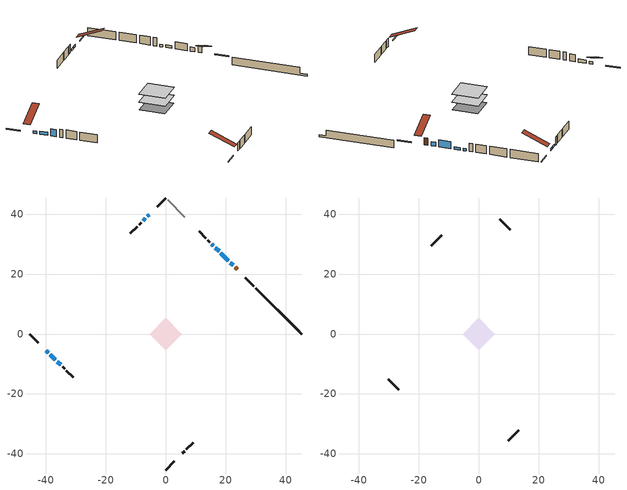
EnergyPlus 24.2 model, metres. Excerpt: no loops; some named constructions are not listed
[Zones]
conditioned space
 floor adiabatic (AdiabaticFloorConstruction): -5.39,0 0,5.39 5.39,0 0,-5.39 z0.23
 floor foundation (Slab1 construction): -5.17,0 0,5.17 5.17,0 0,-5.17 z-2.08
 wall outside (RimJoist1 construction): 0,-45.39 2.87,-42.52 / -45.39,0 -42.52,-2.87 / 0,45.39 -2.87,42.52 / 29.43,15.96 26.56,18.83 z0.23:0.53
 wall outside (AdiabaticWallConstruction 1): 23.85,21.54 23.15,22.25 z0.23:2.26
 wall outside (AdiabaticWallConstruction): 22.49,22.9 21.57,23.82 z0.23:1.45; -5.58,39.81 -6.13,39.27 z0.23:0.97; -39.81,-5.58 -39.14,-6.25 / 17.78,27.61 16.54,28.85 / 15.88,29.51 15.36,30.03 / -6.78,38.61 -7.59,37.8 z0.23:0.94; 20.91,24.48 18.43,26.96 z0.23:2.31; -38.49,-6.91 -36.87,-8.52 z0.23:1.15; -36.21,-9.18 -35.12,-10.27 z0.23:2.34
 wall outside (Wall1 construction): 5.59,-39.81 6.26,-39.13 / -34.46,-10.93 -33.79,-11.61 / -8.25,37.14 -8.92,36.47 / 14.7,30.69 14.03,31.36 z0.23:2.67
 wall outside (Wall2 construction): 6.92,-38.47 9.11,-36.28 / -33.13,-12.26 -30.94,-14.46 / -9.58,35.81 -11.77,33.62 / 13.37,32.02 11.18,34.21 z0.23:2.67
 wall foundation (FoundationWall1 construction): 30.09,15.3,-2.08 30.09,15.3,0.23 43.86,1.53,0.23 43.86,1.53,-1.53 45.39,0,-1.53 45.39,0,-2.08
 wall adiabatic (Wall4 construction): 6.36,39.03 0.66,44.73 z0.23:2.67
 window (WindowConstruction 3): 22.49,22.9 21.57,23.82 z0.23:1.45
 window (WindowConstruction 7): -5.59,39.81 -6.12,39.27 z0.23:0.97
 window (WindowConstruction 8): -39.81,-5.59 -39.14,-6.25 z0.23:0.94
 window (WindowConstruction): 20.91,24.48 18.43,26.96 z0.23:2.31
 window (WindowConstruction 1): -38.48,-6.91 -36.87,-8.52 z0.23:1.14
 window (WindowConstruction 2): -36.21,-9.18 -35.12,-10.27 z0.23:2.34
 window (WindowConstruction 4): 17.78,27.61 16.54,28.85 z0.23:0.94
 window (WindowConstruction 5): 15.88,29.51 15.36,30.03 z0.23:0.94
 window (WindowConstruction 6): -6.78,38.61 -7.59,37.8 z0.23:0.94
 door (Door): 23.85,21.54 23.15,22.24 z0.23:2.26
 ceiling adiabatic (AdiabaticFloorConstruction): 0,-5.39 5.39,0 0,5.39 -5.39,0 z0.23
attic - vented
 floor to conditioned space (Floor1 construction Reversed): -5.39,0 0,5.39 5.39,0 0,-5.39 z2.67
 wall outside (Wall3 construction): 9.77,-35.62 13.27,-32.12 / -30.28,-15.11 -26.77,-18.62 / -12.43,32.96 -15.94,29.46 / 10.52,34.87 7.01,38.38 z0.23:2.67
 roof outside (Roof1 construction): 4.93,-40.46,2.67 -0.25,-35.29,5.72 -1.65,-36.69,5.72 3.53,-41.86,2.67; -40.46,-4.93,2.67 -35.29,0.25,5.72 -36.69,1.65,5.72 -41.86,-3.53,2.67; -4.93,40.46,2.67 0.25,35.29,5.72 1.65,36.69,5.72 -3.53,41.86,2.67; 24.5,20.89,2.67 19.33,15.71,5.72 20.73,14.31,5.72 25.91,19.49,2.67
[Material] Roughness=Rough; Thermal Absorptance=0.9
Name | Thickness {m} | Conductivity {W/m-K} | Density {kg/m3} | Specific Heat {J/kg-K} | Solar Absorptance | Visible Absorptance
ceiling loosefill ins | 0.169333 | 0.0480833 | 16.02 | 1046.75 | 0.7 | 0.7
ceiling stud and cavity | 0.1397 | 0.246387 | 65.682 | 1177.47 | 0.7 | 0.7
gypsum board | 0.0127 | 0.160291 | 801 | 837.4 | 0.6 | 0.6
[Construction]
Floor1 construction: ceiling loosefill ins, ceiling stud and cavity, gypsum board
[Schedule:Day:Interval]
interior lighting schedule day: No, 01:00, 0.108182, 04:00, 0.0901515, 05:00, 0.0991667, 06:00, 0.162273, 07:00, 0.270455, 08:00, 0.342576, 10:00, 0.369621, 11:00, 0.351591, 12:00, 0.333561, 13:00, 0.324545, 14:00, 0.31553, 15:00, 0.333561, 16:00, 0.369621, 17:00, 0.450758, 18:00, 0.585985, 19:00, 0.775303, 20:00, 0.955606, 21:00, 0.991667, 22:00, 0.712197, 23:00, 0.360606, 24:00, 0.162273
interior lighting schedule day 1: No, 01:00, 0.100909, 04:00, 0.0840909, 05:00, 0.0925, 06:00, 0.151364, 07:00, 0.252273, 08:00, 0.319545, 10:00, 0.344773, 11:00, 0.327955, 12:00, 0.311136, 13:00, 0.302727, 14:00, 0.294318, 15:00, 0.311136, 16:00, 0.344773, 17:00, 0.420455, 18:00, 0.546591, 19:00, 0.723182, 20:00, 0.891364, 21:00, 0.925, 22:00, 0.664318, 23:00, 0.336364, 24:00, 0.151364
interior lighting schedule day 2: No, 01:00, 0.0927273, 04:00, 0.0772727, 05:00, 0.085, 06:00, 0.139091, 07:00, 0.231818, 08:00, 0.293636, 10:00, 0.316818, 11:00, 0.301364, 12:00, 0.285909, 13:00, 0.278182, 14:00, 0.270455, 15:00, 0.285909, 16:00, 0.316818, 17:00, 0.386364, 18:00, 0.502273, 19:00, 0.664545, 20:00, 0.819091, 21:00, 0.85, 22:00, 0.610455, 23:00, 0.309091, 24:00, 0.139091
interior lighting schedule day 3: No, 01:00, 0.0845455, 04:00, 0.0704545, 05:00, 0.0775, 06:00, 0.126818, 07:00, 0.211364, 08:00, 0.267727, 10:00, 0.288864, 11:00, 0.274773, 12:00, 0.260682, 13:00, 0.253636, 14:00, 0.246591, 15:00, 0.260682, 16:00, 0.288864, 17:00, 0.352273, 18:00, 0.457955, 19:00, 0.605909, 20:00, 0.746818, 21:00, 0.775, 22:00, 0.556591, 23:00, 0.281818, 24:00, 0.126818
interior lighting schedule day 4: No, 01:00, 0.0763636, 04:00, 0.0636364, 05:00, 0.07, 06:00, 0.114545, 07:00, 0.190909, 08:00, 0.241818, 10:00, 0.260909, 11:00, 0.248182, 12:00, 0.235455, 13:00, 0.229091, 14:00, 0.222727, 15:00, 0.235455, 16:00, 0.260909, 17:00, 0.318182, 18:00, 0.413636, 19:00, 0.547273, 20:00, 0.674545, 21:00, 0.7, 22:00, 0.502727, 23:00, 0.254545, 24:00, 0.114545
interior lighting schedule day 5: No, 01:00, 0.0727273, 04:00, 0.0606061, 05:00, 0.0666667, 06:00, 0.109091, 07:00, 0.181818, 08:00, 0.230303, 10:00, 0.248485, 11:00, 0.236364, 12:00, 0.224242, 13:00, 0.218182, 14:00, 0.212121, 15:00, 0.224242, 16:00, 0.248485, 17:00, 0.30303, 18:00, 0.393939, 19:00, 0.521212, 20:00, 0.642424, 21:00, 0.666667, 22:00, 0.478788, 23:00, 0.242424, 24:00, 0.109091
interior lighting schedule day 6: No, 01:00, 0.0745455, 04:00, 0.0621212, 05:00, 0.0683333, 06:00, 0.111818, 07:00, 0.186364, 08:00, 0.236061, 10:00, 0.254697, 11:00, 0.242273, 12:00, 0.229848, 13:00, 0.223636, 14:00, 0.217424, 15:00, 0.229848, 16:00, 0.254697, 17:00, 0.310606, 18:00, 0.403788, 19:00, 0.534242, 20:00, 0.658485, 21:00, 0.683333, 22:00, 0.490758, 23:00, 0.248485, 24:00, 0.111818
interior lighting schedule day 7: No, 01:00, 0.08, 04:00, 0.0666667, 05:00, 0.0733333, 06:00, 0.12, 07:00, 0.2, 08:00, 0.253333, 10:00, 0.273333, 11:00, 0.26, 12:00, 0.246667, 13:00, 0.24, 14:00, 0.233333, 15:00, 0.246667, 16:00, 0.273333, 17:00, 0.333333, 18:00, 0.433333, 19:00, 0.573333, 20:00, 0.706667, 21:00, 0.733333, 22:00, 0.526667, 23:00, 0.266667, 24:00, 0.12
interior lighting schedule day 8: No, 01:00, 0.0890909, 04:00, 0.0742424, 05:00, 0.0816667, 06:00, 0.133636, 07:00, 0.222727, 08:00, 0.282121, 10:00, 0.304394, 11:00, 0.289545, 12:00, 0.274697, 13:00, 0.267273, 14:00, 0.259848, 15:00, 0.274697, 16:00, 0.304394, 17:00, 0.371212, 18:00, 0.482576, 19:00, 0.638485, 20:00, 0.78697, 21:00, 0.816667, 22:00, 0.586515, 23:00, 0.29697, 24:00, 0.133636
interior lighting schedule day 9: No, 01:00, 0.0972727, 04:00, 0.0810606, 05:00, 0.0891667, 06:00, 0.145909, 07:00, 0.243182, 08:00, 0.30803, 10:00, 0.332348, 11:00, 0.316136, 12:00, 0.299924, 13:00, 0.291818, 14:00, 0.283712, 15:00, 0.299924, 16:00, 0.332348, 17:00, 0.405303, 18:00, 0.526894, 19:00, 0.697121, 20:00, 0.859242, 21:00, 0.891667, 22:00, 0.640379, 23:00, 0.324242, 24:00, 0.145909
interior lighting schedule day 10: No, 01:00, 0.105455, 04:00, 0.0878788, 05:00, 0.0966667, 06:00, 0.158182, 07:00, 0.263636, 08:00, 0.333939, 10:00, 0.360303, 11:00, 0.342727, 12:00, 0.325152, 13:00, 0.316364, 14:00, 0.307576, 15:00, 0.325152, 16:00, 0.360303, 17:00, 0.439394, 18:00, 0.571212, 19:00, 0.755758, 20:00, 0.931515, 21:00, 0.966667, 22:00, 0.694242, 23:00, 0.351515, 24:00, 0.158182
interior lighting schedule day 11: No, 01:00, 0.109091, 04:00, 0.0909091, 05:00, 0.1, 06:00, 0.163636, 07:00, 0.272727, 08:00, 0.345455, 10:00, 0.372727, 11:00, 0.354545, 12:00, 0.336364, 13:00, 0.327273, 14:00, 0.318182, 15:00, 0.336364, 16:00, 0.372727, 17:00, 0.454545, 18:00, 0.590909, 19:00, 0.781818, 20:00, 0.963636, 21:00, 1, 22:00, 0.718182, 23:00, 0.363636, 24:00, 0.163636
interior lighting schedule default day; occupants schedule default day; clothes dryer schedule default day; cooking range schedule default day; mech vent range fan 0 schedule default day; misc plug loads schedule default day; general water use schedule default day; heating setpoint default day; exterior lighting schedule default day; natural vent schedule default day: No, 24:00, 0
occupants schedule day: No, 05:00, 0.426829, 06:00, 0.719512, 07:00, 1, 08:00, 0.670732, 09:00, 0.329268, 14:00, 0.170732, 15:00, 0.231707, 16:00, 0.329268, 17:00, 0.5, 18:00, 0.670732, 19:00, 0.829268, 21:00, 1, 22:00, 0.853659, 23:00, 0.646341, 24:00, 0.426829
clothes dryer schedule day: No, 01:00, 0.123457, 02:00, 0.0740741, 03:00, 0.0493827, 04:00, 0.0246914, 05:00, 0.0493827, 06:00, 0.0740741, 07:00, 0.197531, 08:00, 0.395062, 09:00, 0.592593, 10:00, 0.839506, 11:00, 0.962963, 12:00, 1, 13:00, 0.91358, 14:00, 0.82716, 15:00, 0.716049, 16:00, 0.753086, 17:00, 0.679012, 18:00, 0.666667, 20:00, 0.62963, 21:00, 0.641975, 22:00, 0.666667, 23:00, 0.54321, 24:00, 0.296296
cooking range schedule day: No, 05:00, 0.0597015, 06:00, 0.11194, 07:00, 0.171642, 08:00, 0.291045, 11:00, 0.343284, 12:00, 0.402985, 13:00, 0.462687, 14:00, 0.343284, 15:00, 0.291045, 16:00, 0.402985, 17:00, 0.567164, 18:00, 1, 19:00, 0.850746, 20:00, 0.432836, 21:00, 0.291045, 22:00, 0.231343, 23:00, 0.171642, 24:00, 0.11194
mech vent range fan 0 schedule day: No, 18:00, 0, 19:00, 1, 20:00, 0.2, 24:00, 0
misc plug loads schedule day: No, 06:00, 0.705882, 07:00, 0.745098, 08:00, 0.803922, 15:00, 0.823529, 16:00, 0.862745, 17:00, 0.921569, 18:00, 0.980392, 19:00, 1, 20:00, 0.980392, 21:00, 0.941176, 22:00, 0.862745, 23:00, 0.784314, 24:00, 0.72549
general water use schedule day: No, 01:00, 0.315068, 03:00, 0.287671, 04:00, 0.342466, 05:00, 0.369863, 06:00, 0.520548, 07:00, 0.60274, 08:00, 0.534247, 10:00, 0.506849, 11:00, 0.465753, 14:00, 0.479452, 15:00, 0.534247, 16:00, 0.589041, 17:00, 0.69863, 18:00, 0.876712, 19:00, 0.890411, 20:00, 0.986301, 21:00, 1, 22:00, 0.863014, 23:00, 0.616438, 24:00, 0.465753
heating setpoint day: No, 07:00, 18, 23:00, 21, 24:00, 18
exterior lighting schedule day: No, 01:00, 0.566667, 03:00, 0.524167, 05:00, 0.495833, 06:00, 0.5525, 07:00, 0.623333, 08:00, 0.580833, 09:00, 0.439167, 10:00, 0.354167, 12:00, 0.34, 13:00, 0.354167, 14:00, 0.396667, 15:00, 0.425, 16:00, 0.495833, 17:00, 0.623333, 18:00, 0.793333, 19:00, 0.906667, 20:00, 0.963333, 21:00, 0.991667, 22:00, 0.920833, 23:00, 0.793333, 24:00, 0.665833
exterior lighting schedule day 1: No, 01:00, 0.528571, 03:00, 0.488929, 05:00, 0.4625, 06:00, 0.515357, 07:00, 0.581429, 08:00, 0.541786, 09:00, 0.409643, 10:00, 0.330357, 12:00, 0.317143, 13:00, 0.330357, 14:00, 0.37, 15:00, 0.396429, 16:00, 0.4625, 17:00, 0.581429, 18:00, 0.74, 19:00, 0.845714, 20:00, 0.898571, 21:00, 0.925, 22:00, 0.858929, 23:00, 0.74, 24:00, 0.621071
exterior lighting schedule day 10: No, 01:00, 0.552381, 03:00, 0.510952, 05:00, 0.483333, 06:00, 0.538571, 07:00, 0.607619, 08:00, 0.56619, 09:00, 0.428095, 10:00, 0.345238, 12:00, 0.331429, 13:00, 0.345238, 14:00, 0.386667, 15:00, 0.414286, 16:00, 0.483333, 17:00, 0.607619, 18:00, 0.773333, 19:00, 0.88381, 20:00, 0.939048, 21:00, 0.966667, 22:00, 0.897619, 23:00, 0.773333, 24:00, 0.649048
exterior lighting schedule day 11: No, 01:00, 0.571429, 03:00, 0.528571, 05:00, 0.5, 06:00, 0.557143, 07:00, 0.628571, 08:00, 0.585714, 09:00, 0.442857, 10:00, 0.357143, 12:00, 0.342857, 13:00, 0.357143, 14:00, 0.4, 15:00, 0.428571, 16:00, 0.5, 17:00, 0.628571, 18:00, 0.8, 19:00, 0.914286, 20:00, 0.971429, 21:00, 1, 22:00, 0.928571, 23:00, 0.8, 24:00, 0.671429
exterior lighting schedule day 2: No, 01:00, 0.485714, 03:00, 0.449286, 05:00, 0.425, 06:00, 0.473571, 07:00, 0.534286, 08:00, 0.497857, 09:00, 0.376429, 10:00, 0.303571, 12:00, 0.291429, 13:00, 0.303571, 14:00, 0.34, 15:00, 0.364286, 16:00, 0.425, 17:00, 0.534286, 18:00, 0.68, 19:00, 0.777143, 20:00, 0.825714, 21:00, 0.85, 22:00, 0.789286, 23:00, 0.68, 24:00, 0.570714
exterior lighting schedule day 3: No, 01:00, 0.442857, 03:00, 0.409643, 05:00, 0.3875, 06:00, 0.431786, 07:00, 0.487143, 08:00, 0.453929, 09:00, 0.343214, 10:00, 0.276786, 12:00, 0.265714, 13:00, 0.276786, 14:00, 0.31, 15:00, 0.332143, 16:00, 0.3875, 17:00, 0.487143, 18:00, 0.62, 19:00, 0.708571, 20:00, 0.752857, 21:00, 0.775, 22:00, 0.719643, 23:00, 0.62, 24:00, 0.520357
exterior lighting schedule day 4: No, 01:00, 0.4, 03:00, 0.37, 05:00, 0.35, 06:00, 0.39, 07:00, 0.44, 08:00, 0.41, 09:00, 0.31, 10:00, 0.25, 12:00, 0.24, 13:00, 0.25, 14:00, 0.28, 15:00, 0.3, 16:00, 0.35, 17:00, 0.44, 18:00, 0.56, 19:00, 0.64, 20:00, 0.68, 21:00, 0.7, 22:00, 0.65, 23:00, 0.56, 24:00, 0.47
exterior lighting schedule day 5: No, 01:00, 0.380952, 03:00, 0.352381, 05:00, 0.333333, 06:00, 0.371429, 07:00, 0.419048, 08:00, 0.390476, 09:00, 0.295238, 10:00, 0.238095, 12:00, 0.228571, 13:00, 0.238095, 14:00, 0.266667, 15:00, 0.285714, 16:00, 0.333333, 17:00, 0.419048, 18:00, 0.533333, 19:00, 0.609524, 20:00, 0.647619, 21:00, 0.666667, 22:00, 0.619048, 23:00, 0.533333, 24:00, 0.447619
exterior lighting schedule day 6: No, 01:00, 0.390476, 03:00, 0.36119, 05:00, 0.341667, 06:00, 0.380714, 07:00, 0.429524, 08:00, 0.400238, 09:00, 0.302619, 10:00, 0.244048, 12:00, 0.234286, 13:00, 0.244048, 14:00, 0.273333, 15:00, 0.292857, 16:00, 0.341667, 17:00, 0.429524, 18:00, 0.546667, 19:00, 0.624762, 20:00, 0.66381, 21:00, 0.683333, 22:00, 0.634524, 23:00, 0.546667, 24:00, 0.45881
exterior lighting schedule day 7: No, 01:00, 0.419048, 03:00, 0.387619, 05:00, 0.366667, 06:00, 0.408571, 07:00, 0.460952, 08:00, 0.429524, 09:00, 0.324762, 10:00, 0.261905, 12:00, 0.251429, 13:00, 0.261905, 14:00, 0.293333, 15:00, 0.314286, 16:00, 0.366667, 17:00, 0.460952, 18:00, 0.586667, 19:00, 0.670476, 20:00, 0.712381, 21:00, 0.733333, 22:00, 0.680952, 23:00, 0.586667, 24:00, 0.492381
exterior lighting schedule day 8: No, 01:00, 0.466667, 03:00, 0.431667, 05:00, 0.408333, 06:00, 0.455, 07:00, 0.513333, 08:00, 0.478333, 09:00, 0.361667, 10:00, 0.291667, 12:00, 0.28, 13:00, 0.291667, 14:00, 0.326667, 15:00, 0.35, 16:00, 0.408333, 17:00, 0.513333, 18:00, 0.653333, 19:00, 0.746667, 20:00, 0.793333, 21:00, 0.816667, 22:00, 0.758333, 23:00, 0.653333, 24:00, 0.548333
exterior lighting schedule day 9: No, 01:00, 0.509524, 03:00, 0.47131, 05:00, 0.445833, 06:00, 0.496786, 07:00, 0.560476, 08:00, 0.522262, 09:00, 0.394881, 10:00, 0.318452, 12:00, 0.305714, 13:00, 0.318452, 14:00, 0.356667, 15:00, 0.382143, 16:00, 0.445833, 17:00, 0.560476, 18:00, 0.713333, 19:00, 0.815238, 20:00, 0.86619, 21:00, 0.891667, 22:00, 0.827976, 23:00, 0.713333, 24:00, 0.59869
[Schedule:Week:Daily]
exterior lighting schedule Week Rule - Oct7-Oct27: exterior lighting schedule day 9, exterior lighting schedule day 9, exterior lighting schedule day 9, exterior lighting schedule day 9, exterior lighting schedule day 9, exterior lighting schedule day 9, exterior lighting schedule day 9, exterior lighting schedule default day, exterior lighting schedule default day, exterior lighting schedule default day, exterior lighting schedule default day, exterior lighting schedule default day
exterior lighting schedule Week Rule - Oct28-Nov3: exterior lighting schedule day 9, exterior lighting schedule day 9, exterior lighting schedule day 9, exterior lighting schedule day 9, exterior lighting schedule day 10, exterior lighting schedule day 10, exterior lighting schedule day 10, exterior lighting schedule default day, exterior lighting schedule default day, exterior lighting schedule default day, exterior lighting schedule default day, exterior lighting schedule default day
exterior lighting schedule Week Rule - Nov4-Nov24: exterior lighting schedule day 10, exterior lighting schedule day 10, exterior lighting schedule day 10, exterior lighting schedule day 10, exterior lighting schedule day 10, exterior lighting schedule day 10, exterior lighting schedule day 10, exterior lighting schedule default day, exterior lighting schedule default day, exterior lighting schedule default day, exterior lighting schedule default day, exterior lighting schedule default day
exterior lighting schedule Week Rule - Nov25-Dec1: exterior lighting schedule day 10, exterior lighting schedule day 10, exterior lighting schedule day 10, exterior lighting schedule day 10, exterior lighting schedule day 10, exterior lighting schedule day 10, exterior lighting schedule day 11, exterior lighting schedule default day, exterior lighting schedule default day, exterior lighting schedule default day, exterior lighting schedule default day, exterior lighting schedule default day
exterior lighting schedule Week Rule - Dec2-Dec31: exterior lighting schedule day 11, exterior lighting schedule day 11, exterior lighting schedule day 11, exterior lighting schedule day 11, exterior lighting schedule day 11, exterior lighting schedule day 11, exterior lighting schedule day 11, exterior lighting schedule default day, exterior lighting schedule default day, exterior lighting schedule default day, exterior lighting schedule default day, exterior lighting schedule default day
